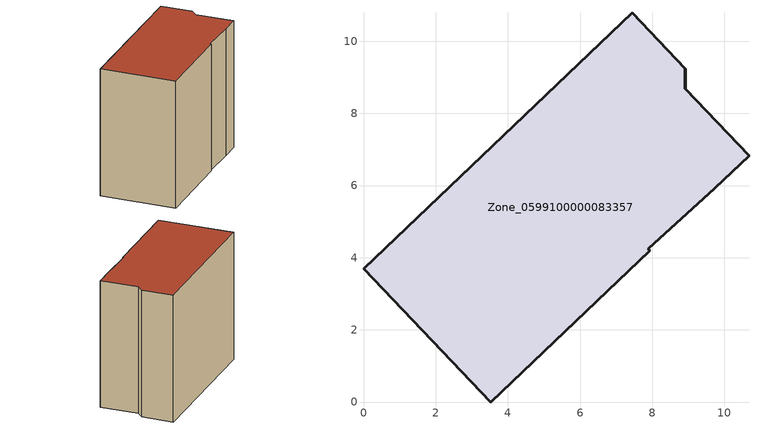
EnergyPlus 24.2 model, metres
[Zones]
Zone_0599100000083357
 floor ground (C_G): 3.52,0 0,3.69 7.45,10.78 8.92,9.24 8.91,8.68 10.68,6.82 9.74,5.92 7.89,4.24 7.93,4.2 z0
 wall outside (C_F): 9.74,5.92 10.68,6.82 8.91,8.68 8.92,9.24 7.45,10.78 0,3.69 3.52,0 7.93,4.2 7.89,4.24 9.74,5.92 z0:8.76
 roof outside (C_R): 7.89,4.24 9.74,5.92 10.68,6.82 8.91,8.68 8.92,9.24 7.45,10.78 0,3.69 3.52,0 7.93,4.2 z8.76
[BUILDING]
Pand.0599100000083357: North Axis=0; Terrain=City; Loads Convergence Tolerance Value=0.04; Temperature Convergence Tolerance Value=0.4; Solar Distribution=FullExterior; Maximum Number of Warmup Days=25; Minimum Number of Warmup Days=1
[Site:Location]
Rotterdam.The.Hague.AP_ZH_NLD Design_Conditions: Latitude=51.96; Longitude=4.45; Time Zone=1; Elevation=-4.5
[SITE:GROUNDTEMPERATURE:BUILDINGSURFACE]
18, 18, 18, 18, 18, 18, 18, 18, 18, 18, 18, 18
[MATERIAL] Thermal Absorptance=0.9; Solar Absorptance=0.7; Visible Absorptance=0.7
Name | Roughness | Thickness | Conductivity | Density | Specific Heat
G.TC.1992-2005 | MediumSmooth | 0.15 | 0.06 | 540 | 1210
F.TC.1992-2005 | Rough | 0.3 | 0.12 | 1920 | 840
R.TC.1992-2005 | MediumRough | 0.2 | 0.08 | 1500 | 1000
[CONSTRUCTION]
C_G: G.TC.1992-2005
C_F: F.TC.1992-2005
C_R: R.TC.1992-2005
[ZONE]
Zone_0599100000083357: Type=1; Multiplier=1; Ceiling Height=Autocalculate; Volume=Autocalculate; Floor Area=autocalculate; Part of Total Floor Area=Yes
[ZONEINFILTRATION:DESIGNFLOWRATE]
Infil_Zone_0599100000083357: Zone or ZoneList or Space or SpaceList=Zone_0599100000083357; Schedule=AlwaysOn; Design Flow Rate Calculation Method=Flow/Area; Flow Rate per Floor Area=0.0015; Constant Term Coefficient=1; Temperature Term Coefficient=0; Velocity Term Coefficient=0; Velocity Squared Term Coefficient=0
[HVACTEMPLATE:ZONE:IDEALLOADSAIRSYSTEM]
Zone_0599100000083357: Maximum Heating Supply Air Temperature=50; Minimum Cooling Supply Air Temperature=13; Maximum Heating Supply Air Humidity Ratio=0.0156; Minimum Cooling Supply Air Humidity Ratio=0.0077; Heating Limit=NoLimit; Cooling Limit=NoLimit; Dehumidification Control Type=ConstantSensibleHeatRatio; Cooling Sensible Heat Ratio=0.7; Dehumidification Setpoint=60; Humidification Control Type=None; Humidification Setpoint=30; Outdoor Air Method=None; Outdoor Air Flow Rate per Person=0.00944; Outdoor Air Flow Rate per Zone Floor Area=0; Outdoor Air Flow Rate per Zone=0; Demand Controlled Ventilation Type=None; Outdoor Air Economizer Type=NoEconomizer; Heat Recovery Type=None; Sensible Heat Recovery Effectiveness=0.7; Latent Heat Recovery Effectiveness=0.65
[ZONECONTROL:THERMOSTAT]
ThermostatControl_Zone_0599100000083357: Zone or ZoneList=Zone_0599100000083357; Control Type Schedule=DualSetpointControlType; Control 1=Thermostat_Zone_0599100000083357; Temperature Difference Between Cutout And Setpoint=0
[THERMOSTATSETPOINT:DUALSETPOINT]
Thermostat_Zone_0599100000083357: Heating Setpoint Temperature Schedule=HeatingSetpoint_Zone_0599100000083357; Cooling Setpoint Temperature Schedule=CoolingSetpoint_Zone_0599100000083357
[SCHEDULE:COMPACT]
HeatingSetpoint_Zone_0599100000083357: Through: 12/31, For: AllDays, Until: 24:00, 21
CoolingSetpoint_Zone_0599100000083357: Through: 12/31, For: AllDays, Until: 24:00, 24
DualSetpointControlType: Through: 12/31, For: AllDays, Until: 24:00, 4
AlwaysOn: Through: 12/31, For: AllDays, Until: 24:00, 1
